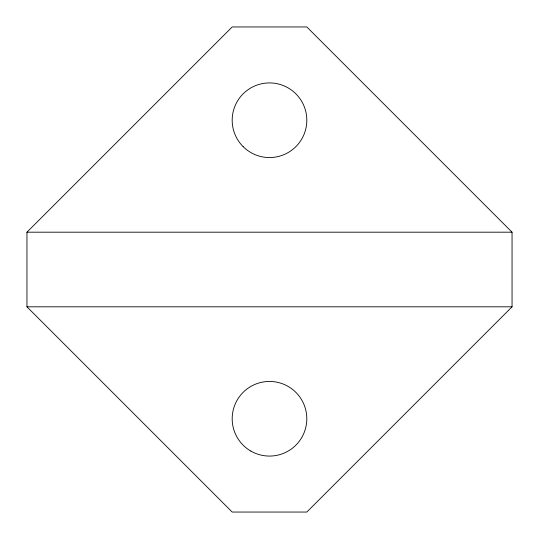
<?xml version="1.0" encoding="UTF-8"?>
<svg xmlns="http://www.w3.org/2000/svg" width="539" height="539" viewBox="0 0 539 539"><rect width="100%" height="100%" fill="white"/><g stroke="black" fill="none" stroke-linecap="round" stroke-linejoin="round"><path stroke-width="0.81" d="M26.95 232.188L232.188 26.95L306.812 26.95L512.05 232.188L512.05 306.812L306.812 512.05L232.188 512.05L26.95 306.812L26.95 232.188L512.05 232.188M26.95 306.812L512.05 306.812M243.116 146.621A37.312 37.312 0 0 0 305.546 129.899A37.312 37.312 0 0 0 259.845 84.192A37.312 37.312 0 0 0 243.116 146.621M250.844 451.076A37.312 37.312 0 0 0 306.812 418.763A37.312 37.312 0 0 0 250.844 386.443A37.312 37.312 0 0 0 250.844 451.076"/></g></svg>
